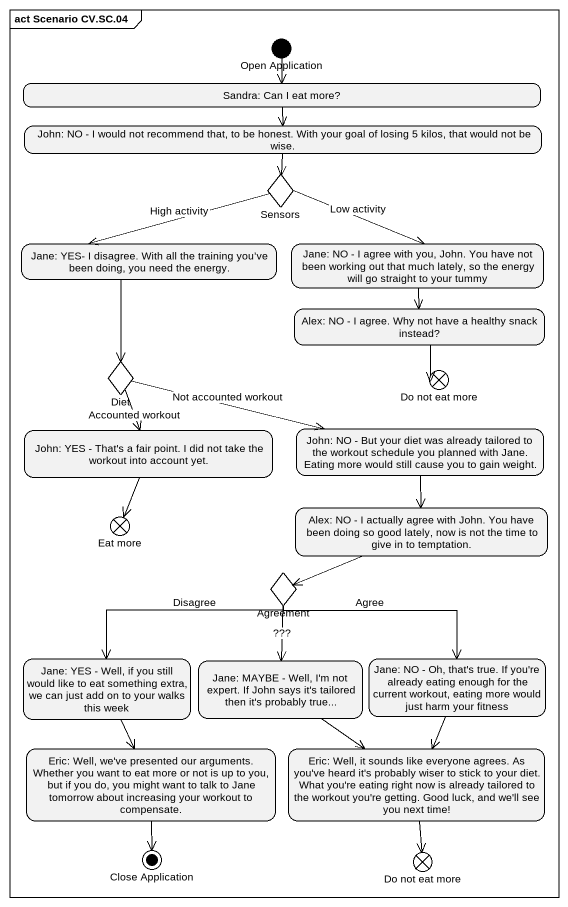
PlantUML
@startuml
mainframe act Scenario CV.SC.04
hide empty description
state "Open Application" as Open_Application <<start>>
state "Sandra: Can I eat more?" as Sandra_Can_I_eat_more
state "John: NO - I would not recommend that, to be honest. With your goal of losing 5 kilos, that would not be wise." as John_NO_I_would_not
state Sensors <<choice>>
state "Jane: YES- I disagree. With all the training you’ve been doing, you need the energy." as Jane_YES_I_disagree_With
state "Jane: NO - I agree with you, John. You have not been working out that much lately, so the energy will go straight to your tummy" as Jane_NO_I_agree_with_you
state "Alex: NO - I agree. Why not have a healthy snack instead?" as Alex_NO_I_agree_Why_not
state Diet <<choice>>
state "Do not eat more" as Do_not_eat_more <<end>>
state "John: YES - That's a fair point. I did not take the workout into account yet." as John_YES_That_s_a_fair
state "John: NO - But your diet was already tailored to the workout schedule you planned with Jane. Eating more would still cause you to gain weight." as John_NO_But_your_diet_was
state "Eat more" as Eat_more <<end>>
state "Alex: NO - I actually agree with John. You have been doing so good lately, now is not the time to give in to temptation." as Alex_NO_I_actually_agree
state Agreement <<choice>>
state "Jane: YES - Well, if you still would like to eat something extra, we can just add on to your walks this week" as Jane_YES_Well_if_you_still
state "Jane: MAYBE - Well, I'm not expert. If John says it's tailored then it's probably true..." as Jane_MAYBE_Well_I_m_not
state "Jane: NO - Oh, that's true. If you're already eating enough for the current workout, eating more would just harm your fitness" as Jane_NO_Oh_that_s_true_If
state "Eric: Well, we've presented our arguments. Whether you want to eat more or not is up to you, but if you do, you might want to talk to Jane tomorrow about increasing your workout to compensate." as Eric_Well_we_ve_presented
state "Eric: Well, it sounds like everyone agrees. As you've heard it's probably wiser to stick to your diet. What you're eating right now is already tailored to the workout you're getting. Good luck, and we'll see you next time!" as Eric_Well_it_sounds_like
state "Close Application" as Close_Application <<end>>
state "Do not eat more" as Do_not_eat_more_2 <<end>>
Open_Application --> Sandra_Can_I_eat_more
Sandra_Can_I_eat_more --> John_NO_I_would_not
John_NO_I_would_not --> Sensors
Sensors -left-> Jane_YES_I_disagree_With : High activity
Sensors -right-> Jane_NO_I_agree_with_you : Low activity
Jane_YES_I_disagree_With --> Diet
Jane_NO_I_agree_with_you --> Alex_NO_I_agree_Why_not
Alex_NO_I_agree_Why_not --> Do_not_eat_more
Diet --> John_YES_That_s_a_fair : Accounted workout
Diet -right-> John_NO_But_your_diet_was : Not accounted workout
John_YES_That_s_a_fair --> Eat_more
John_NO_But_your_diet_was --> Alex_NO_I_actually_agree
Alex_NO_I_actually_agree -left-> Agreement
Agreement -left-> Jane_YES_Well_if_you_still : Disagree
Agreement --> Jane_MAYBE_Well_I_m_not : ???
Agreement -right-> Jane_NO_Oh_that_s_true_If : Agree
Jane_YES_Well_if_you_still --> Eric_Well_we_ve_presented
Jane_MAYBE_Well_I_m_not --> Eric_Well_it_sounds_like
Jane_NO_Oh_that_s_true_If --> Eric_Well_it_sounds_like
Eric_Well_we_ve_presented --> Close_Application
Eric_Well_it_sounds_like --> Do_not_eat_more_2
@enduml
